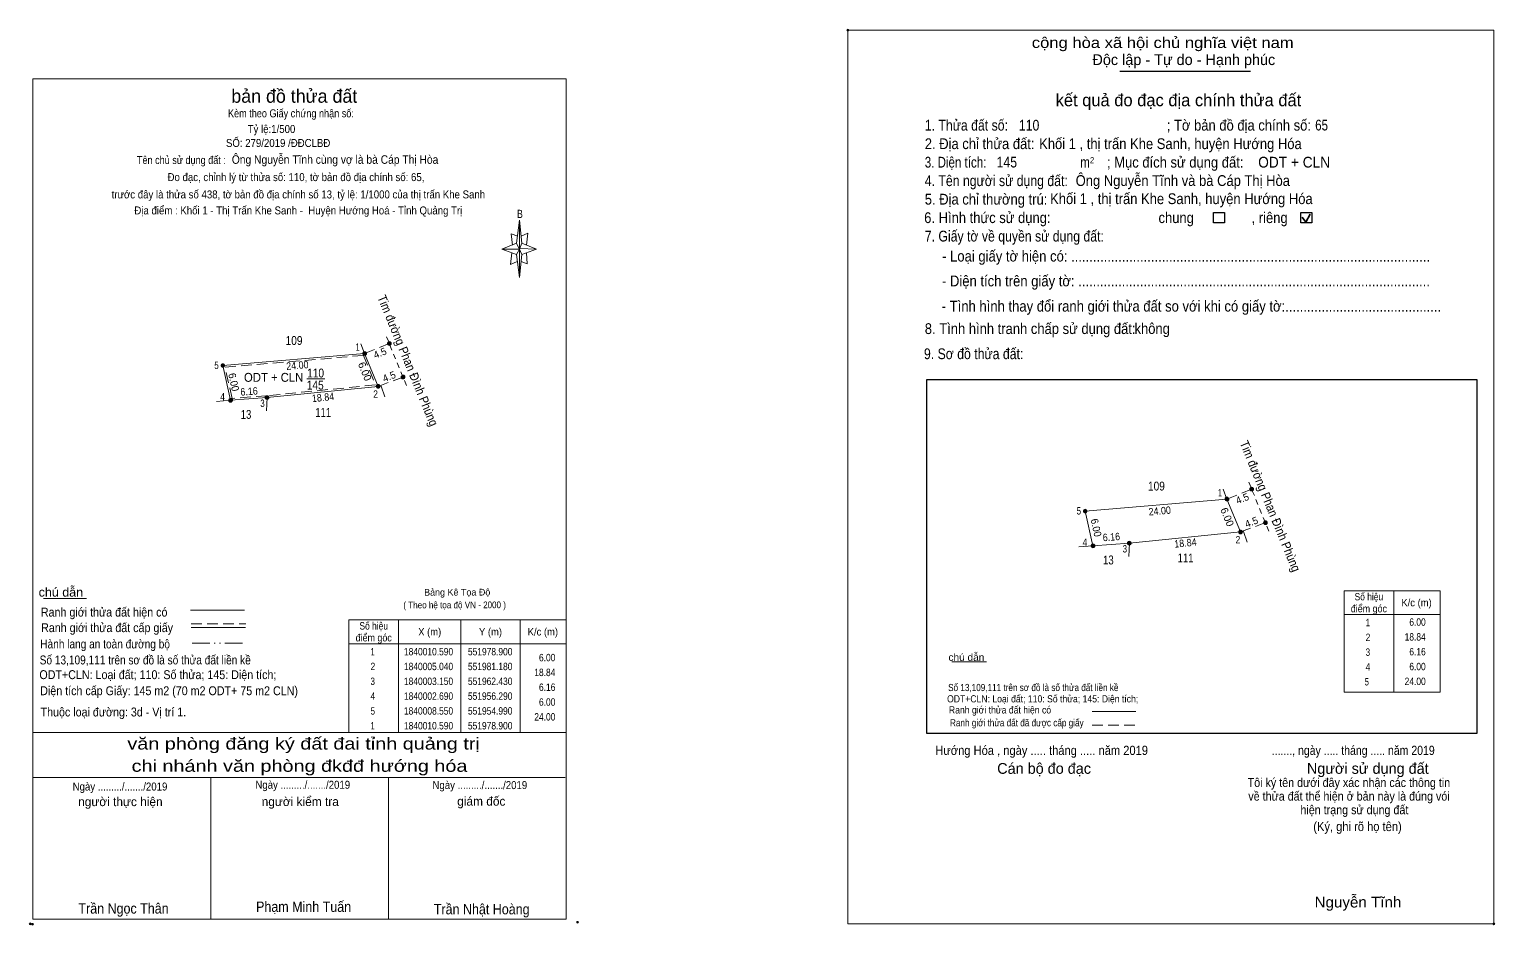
# Model space of a CAD drawing. Header units: metres. Extents: x 551477 to 552170, y 1839913 to 1840065.
# Drawn here: x 551922.3 to 552169.6, y 1839914.1 to 1840065.3 of the extents above; entities that cross this region are included whole.
import ezdxf
from ezdxf.enums import TextEntityAlignment as Align

# ---------------------------------------------------------------- set-up
doc = ezdxf.new("R2010")
doc.units = ezdxf.units.M
doc.header["$LTSCALE"] = 0.6
doc.header["$PDMODE"] = 32
doc.header["$PDSIZE"] = 0.3
for name, pattern in [('DASH_DOUBLE_DOT', [9.2, 5, -1.2, 0.3, -1.2, 0.3, -1.2]), ('MEDIUM_DASHED', [4.5, 3, -1.5]), ('SHORT_DASHED', [2.7, 1.5, -1.2])]:
    doc.linetypes.add(name, pattern=pattern)
for name, color, linetype, lineweight in [('10', 7, 'Continuous', 13), ('2', 7, 'SHORT_DASHED', 13), ('5', 7, 'Continuous', 13), ('55', 7, 'Continuous', 13), ('63', 7, 'Continuous', 13)]:
    doc.layers.add(name, color=color, linetype=linetype, lineweight=lineweight)
doc.layers.add('34', color=7, linetype='Continuous')

msp = doc.modelspace()

# ---------------------------------------------------------------- hatches: boundary and pattern name
at = {"layer": '63'}
for points in [[(551979.2178, 1840010.59, 1), (551978.5822, 1840010.59, 1)], [(551983.3878, 1840012.27, 1), (551982.7522, 1840012.27, 1)], [(551955.3078, 1840008.55, 1), (551954.6722, 1840008.55, 1)], [(551985.7078, 1840006.61, 1), (551985.0722, 1840006.61, 1)], [(551962.7478, 1840003.15, 1), (551962.1122, 1840003.15, 1)], [(551981.4978, 1840005.04, 1), (551980.8622, 1840005.04, 1)], [(551956.6078, 1840002.69, 1), (551955.9722, 1840002.69, 1)], [(552124.7378, 1839986.03, 1), (552124.1022, 1839986.03, 1)], [(552128.9078, 1839987.71, 1), (552128.2722, 1839987.71, 1)], [(552100.8278, 1839983.99, 1), (552100.1922, 1839983.99, 1)], [(552131.2278, 1839982.05, 1), (552130.5922, 1839982.05, 1)], [(552102.1278, 1839978.13, 1), (552101.4922, 1839978.13, 1)], [(552108.2678, 1839978.59, 1), (552107.6322, 1839978.59, 1)], [(552127.0178, 1839980.48, 1), (552126.3822, 1839980.48, 1)]]:
    msp.add_hatch(color=256, dxfattribs=at).paths.add_polyline_path(points)

# ---------------------------------------------------------------- linework, layer by layer
at = {"layer": '10', "lineweight": 25}
for p, q in [((552106.35, 1840058.22), (552128.4, 1840058.22)), ((552073.8, 1840006.22), (552166.61, 1840006.22)), ((552166.61, 1840006.22), (552166.61, 1839946.48))]:
    msp.add_line(p, q, dxfattribs=at)
at = {"layer": '10', "lineweight": 35}
for p, q in [((552137.1, 1840033.57), (552137.72, 1840032.77)), ((552137.72, 1840032.77), (552138.47, 1840034.12))]:
    msp.add_line(p, q, dxfattribs=at)
at = {"layer": '10', "linetype": 'SHORT_DASHED'}
for p, q in [((551985.98, 1840005.17), (551982.6, 1840013.42)), ((552131.5, 1839980.61), (552128.12, 1839988.86))]:
    msp.add_line(p, q, dxfattribs=at)
at = {"layer": '10'}
for p, q in [((551978.9, 1840010.59), (551954.99, 1840008.55)), ((551978.24, 1840012.24), (551978.9, 1840010.59)), ((551981.18, 1840005.04), (551978.9, 1840010.59)), ((551954.99, 1840008.55), (551956.29, 1840002.69)), ((551969.17, 1840006.29), (551972.2, 1840006.29)), ((551956.29, 1840002.69), (551962.43, 1840003.15)), ((551962.36, 1840000.9), (551962.43, 1840003.15)), ((551981.18, 1840005.04), (551962.43, 1840003.15)), ((551953.9, 1840002.51), (551956.29, 1840002.69)), ((552124.42, 1839986.03), (552100.51, 1839983.99)), ((552123.76, 1839987.68), (552124.42, 1839986.03)), ((552126.7, 1839980.48), (552124.42, 1839986.03)), ((552100.51, 1839983.99), (552101.81, 1839978.13)), ((552101.81, 1839978.13), (552107.95, 1839978.59)), ((552107.88, 1839976.34), (552107.95, 1839978.59)), ((552126.7, 1839980.48), (552107.95, 1839978.59)), ((552099.42, 1839977.95), (552101.81, 1839978.13)), ((551924.74, 1839969.26), (551931.98, 1839969.26)), ((552152.57, 1839970.56), (552152.57, 1839953.47)), ((551949.52, 1839967.29), (551958.66, 1839967.29)), ((551949.66, 1839964.37), (551958.8, 1839964.37)), ((552078.01, 1839958.57), (552083.86, 1839958.57)), ((552101.67, 1839950.17), (552109.05, 1839950.17)), ((551922.94, 1839946.63), (552012.94, 1839946.63)), ((551922.94, 1839939.03), (552012.74, 1839939.03)), ((551922.94, 1839939.03), (552012.74, 1839939.03)), ((551922.94, 1839939.03), (552012.74, 1839939.03)), ((551952.94, 1839915.13), (551952.94, 1839939.03)), ((551982.94, 1839915.13), (551982.94, 1839939.03))]:
    msp.add_line(p, q, dxfattribs=at)
at = {"layer": '10', "linetype": 'MEDIUM_DASHED'}
for p, q in [((551978.9, 1840010.59), (551983.07, 1840012.27)), ((551981.18, 1840005.04), (551985.39, 1840006.61)), ((552124.42, 1839986.03), (552128.59, 1839987.71)), ((552126.7, 1839980.48), (552130.91, 1839982.05)), ((551949.66, 1839964.99), (551958.86, 1839964.99)), ((552101.66, 1839947.9), (552109.1, 1839947.9))]:
    msp.add_line(p, q, dxfattribs=at)
at = {"layer": '10', "linetype": 'DASH_DOUBLE_DOT'}
msp.add_line((551949.79, 1839961.73), (551958.99, 1839961.73), dxfattribs=at)
at = {"layer": '10'}
msp.add_lwpolyline([(552060.43, 1840065.13), (552169.45, 1840065.13), (552169.45, 1839914.35), (552060.43, 1839914.35)], close=True, dxfattribs=at)
at = {"layer": '10', "lineweight": 25}
for points in [[(552122.13, 1840034.38), (552124, 1840034.38), (552124, 1840032.63), (552122.13, 1840032.63)], [(552136.86, 1840034.38), (552138.73, 1840034.38), (552138.73, 1840032.63), (552136.86, 1840032.63)]]:
    msp.add_lwpolyline(points, close=True, dxfattribs=at)
at = {"layer": '10', "linetype": 'MEDIUM_DASHED'}
msp.add_lwpolyline([(551978.71, 1840010.27), (551980.75, 1840005.3), (551962.4, 1840003.45), (551956.53, 1840003.01), (551955.36, 1840008.28)], close=True, dxfattribs=at)
at = {"layer": '10', "lineweight": 25}
msp.add_lwpolyline([(552166.61, 1839946.48), (552073.8, 1839946.48), (552073.8, 1840006.22)], dxfattribs=at)
at = {"layer": '10'}
for points in [[(551981.18, 1840005.04), (551981.7, 1840005.09), (551982.29, 1840003.3)], [(552126.7, 1839980.48), (552127.22, 1839980.53), (552127.81, 1839978.74)], [(552152.57, 1839953.47), (552144.2, 1839953.47), (552144.2, 1839970.56), (552152.57, 1839970.56)], [(552152.57, 1839970.56), (552160.39, 1839970.56), (552160.39, 1839953.47), (552152.57, 1839953.47)], [(552144.17, 1839966.56), (552152.57, 1839966.56), (552160.37, 1839966.56)], [(552012.94, 1839915.13), (551922.94, 1839915.13), (551922.94, 1839939.03)]]:
    msp.add_lwpolyline(points, dxfattribs=at)
for p in [(552060.43, 1840065.13), (551922.47, 1839914.36), (551922.87, 1839914.29), (552014.84, 1839914.63), (552169.45, 1839914.35)]:
    msp.add_point(p, dxfattribs=at)
at = {"layer": '5'}
for p, q in [((552004.53, 1840029.19), (552005.03, 1840033.09)), ((552004.53, 1840027.29), (552002.03, 1840028.19)), ((552005.43, 1840029.19), (552007.93, 1840028.19)), ((552005.43, 1840027.29), (552005.03, 1840023.39)), ((552006.33, 1840025.69), (552005.33, 1840026.09)), ((552006.23, 1840027.59), (552006.33, 1840025.69))]:
    msp.add_line(p, q, dxfattribs=at)
for points in [[(551922.94, 1840056.93), (552012.94, 1840056.93), (552012.94, 1839915.13), (551922.94, 1839915.13)], [(552005.03, 1840033.09), (552005.43, 1840029.19), (552005.03, 1840028.19)], [(552005.03, 1840028.19), (552002.03, 1840028.19), (552004.53, 1840029.19), (552005.43, 1840027.29), (552007.93, 1840028.19), (552005.03, 1840028.29)], [(552005.03, 1840028.19), (552005.03, 1840023.39), (552004.53, 1840027.29)]]:
    msp.add_lwpolyline(points, close=True, dxfattribs=at)
for points in [[(552004.73, 1840030.39), (552003.63, 1840030.79), (552003.83, 1840028.89)], [(552005.33, 1840030.39), (552006.43, 1840030.89), (552006.23, 1840028.89)], [(552005.03, 1840028.19), (552004.53, 1840029.19), (552002.03, 1840028.19)], [(552005.03, 1840028.19), (552005.43, 1840027.29), (552007.93, 1840028.19)], [(552003.73, 1840027.59), (552003.53, 1840025.59), (552004.63, 1840026.09)]]:
    msp.add_lwpolyline(points, dxfattribs=at)
at = {"layer": '63'}
for p, q in [((551984.64, 1839965.63), (551984.64, 1839946.63)), ((551995.14, 1839965.63), (551995.14, 1839946.63)), ((552005.14, 1839965.63), (552005.14, 1839946.63)), ((551976.24, 1839961.63), (552012.94, 1839961.63))]:
    msp.add_line(p, q, dxfattribs=at)
msp.add_lwpolyline([(551976.24, 1839965.63), (552012.94, 1839965.63), (552012.94, 1839946.63), (551976.24, 1839946.63)], close=True, dxfattribs=at)
for centre in [(551978.9, 1840010.59), (551983.07, 1840012.27), (551954.99, 1840008.55), (551985.39, 1840006.61), (551962.43, 1840003.15), (551981.18, 1840005.04), (551956.29, 1840002.69), (552124.42, 1839986.03), (552128.59, 1839987.71), (552100.51, 1839983.99), (552130.91, 1839982.05), (552101.81, 1839978.13), (552107.95, 1839978.59), (552126.7, 1839980.48)]:
    msp.add_circle(centre, 0.3178, dxfattribs=at)

# ---------------------------------------------------------------- texts
at = {"layer": '10'}
for s, height, width, p in [('cộng hòa xã hội chủ nghĩa việt nam', 1.82, 1.15, (552091.49, 1840062.13)), ('1. Thửa đất số:', 1.82, 0.85, (552073.43, 1840048.19)), ('; Tờ bản đồ địa chính số:', 1.82, 0.9, (552114.27, 1840048.19)), ('65', 1.82, 0.8, (552139.31, 1840048.21)), ('110', 1.82, 0.85, (552089.31, 1840048.19)), ('2. Địa chỉ thửa đất:', 1.82, 0.9, (552073.43, 1840045.07)), ('Khối 1 , thị trấn Khe Sanh, huyện Hướng Hóa', 1.82, 0.9, (552092.73, 1840045.07)), ('3. Diện tích:', 1.82, 0.8, (552073.43, 1840041.95)), ('145', 1.82, 0.85, (552085.55, 1840041.97)), ('m', 1.82, 0.8, (552099.67, 1840041.95)), ('2', 1.04, 0.8, (552101.31, 1840042.69)), ('; Mục đích sử dụng đất:', 1.82, 0.9, (552104.18, 1840041.95)), ('ODT + CLN', 1.82, 0.95, (552129.69, 1840041.95)), ('4. Tên người sử dụng đất:', 1.82, 0.85, (552073.43, 1840038.83)), ('Ông Nguyễn Tĩnh và bà Cáp Thị Hòa', 1.82, 0.9, (552098.89, 1840038.85)), ('5. Địa chỉ thường trú:', 1.82, 0.9, (552073.43, 1840035.71)), ('Khối 1 , thị trấn Khe Sanh, huyện Hướng Hóa', 1.82, 0.9, (552094.58, 1840035.79)), ('6. Hình thức sử dụng:', 1.82, 0.9, (552073.33, 1840032.59)), ('chung                , riêng', 1.82, 0.9, (552112.87, 1840032.59)), ('7. Giấy tờ về quyền sử dụng đất:', 1.82, 0.85, (552073.43, 1840029.48)), ('     - Loại giấy tờ hiện có: ...................................................................................................', 1.83, 0.9, (552073.29, 1840026.1)), ('- Diện tích trên giấy tờ: .................................................................................................', 1.83, 0.9, (552076.33, 1840021.91)), ('     - Tình hình thay đổi ranh giới thửa đất so với khi có giấy tờ:...........................................', 1.83, 0.9, (552073.23, 1840017.66)), ('8. Tình hình tranh chấp sử dụng đất: ', 1.82, 0.9, (552073.43, 1840013.87)), ('không', 1.82, 0.9, (552108.82, 1840013.89)), ('9. Sơ đồ thửa đất:', 1.82, 0.85, (552073.29, 1840009.63)), ('chú dẫn', 1.5, 1.05, (551923.9, 1839969.57)), ('Ranh giới thửa đất hiện có ', 1.5, 0.9, (551924.27, 1839966.2)), ('Ranh giới thửa đất cấp giấy', 1.5, 0.9, (551924.31, 1839963.58)), ('Hành lang an toàn đường bộ', 1.5, 0.85, (551924.17, 1839960.83)), ('Số 13,109,111 trên sơ đồ là số thửa đất liền kề', 1.5, 0.85, (551924.07, 1839958.13)), ('chú dẫn', 1.211, 1.05, (552077.43, 1839958.73)), ('ODT+CLN: Loại đất; 110: Số thửa; 145: Diện tích;', 1.5, 0.9, (551924.02, 1839955.65)), ('Diện tích cấp Giấy: 145 m2 (70 m2 ODT+ 75 m2 CLN)', 1.5, 0.9, (551924.16, 1839952.94)), ('Số 13,109,111 trên sơ đồ là số thửa đất liền kề', 1.21, 0.85, (552077.37, 1839953.63)), ('ODT+CLN: Loại đất; 110: Số thửa; 145: Diện tích;', 1.21, 0.9, (552077.19, 1839951.72)), ('Ranh giới thửa đất hiện có ', 1.211, 0.9, (552077.5, 1839949.85)), ('Thuộc loại đường: 3d - Vị trí 1.', 1.5, 0.9, (551924.22, 1839949.35)), ('Ranh giới thửa đất đã được cấp giấy', 1.211, 0.85, (552077.69, 1839947.68)), ('Hướng Hóa , ngày ..... tháng ..... năm 2019', 1.56, 0.9, (552075.21, 1839942.85)), ('......., ngày ..... tháng ..... năm 2019', 1.56, 0.85, (552131.98, 1839942.85)), ('(Ký, ghi rõ họ tên)', 1.56, 0.9, (552138.99, 1839930.01)), ('Nguyễn Tĩnh', 1.82, 1.05, (552139.21, 1839917.12))]:
    msp.add_text(s, height=height, dxfattribs=dict(at, width=width)).set_placement(p)
for s, p in [('Độc lập - Tự do - Hạnh phúc', (552101.72, 1840059.25)), ('Cán bộ đo đạc', (552085.65, 1839939.67)), ('Người sử dụng đất', (552137.91, 1839939.67))]:
    msp.add_text(s, height=1.82, dxfattribs=at).set_placement(p)
for s, height, p in [('kết quả đo đạc địa chính thửa đất', 2.08, (552116.235, 1840052.3)), ('người thực hiện', 1.5, (551937.69, 1839934.22)), ('người kiểm tra', 1.5, (551968.045, 1839934.24)), ('giám đốc', 1.5, (551998.595, 1839934.3)), ('.', 0.52, (552169.4057, 1839914.05))]:
    msp.add_text(s, height=height, dxfattribs=at).set_placement(p, align=Align.CENTER)
for s, height, rotation, width, p in [('Tim đường Phan Đình Phùng', 1.5, 292.279, 0.9, (551985.5114, 1840009.1093)), ('24.00', 1.25, 4.877, 0.9, (551967.6069, 1840007.9684)), ('6.00', 1.25, 282.508, 0.95, (551956.2138, 1840005.6254)), ('6.16', 1.25, 4.285, 0.9, (551959.4433, 1840003.5681)), ('18.84', 1.25, 5.756, 0.9, (551971.9473, 1840002.5582)), ('Tim đường Phan Đình Phùng', 1.5, 292.279, 0.9, (552131.0314, 1839984.5493)), ('24.00', 1.25, 4.877, 0.9, (552113.1269, 1839983.4084)), ('6.00', 1.25, 282.508, 0.95, (552101.7338, 1839981.0653)), ('6.16', 1.25, 4.285, 0.9, (552104.9633, 1839979.0081)), ('18.84', 1.25, 5.756, 0.9, (552117.4673, 1839977.9982))]:
    msp.add_text(s, height=height, rotation=rotation, dxfattribs=dict(at, width=width)).set_placement(p, align=Align.CENTER)
for s, height, width, p in [('109', 1.5, 0.85, (551966.995, 1840012.03)), ('110', 1.5, 0.85, (551970.635, 1840006.54)), ('ODT + CLN', 1.5, 0.95, (551963.55, 1840005.81)), ('145', 1.5, 0.85, (551970.575, 1840004.51)), ('13', 1.5, 0.8, (551958.89, 1839999.56)), ('111', 1.5, 0.8, (551971.92, 1839999.9)), ('109', 1.5, 0.85, (552112.515, 1839987.47)), ('13', 1.5, 0.8, (552104.41, 1839975)), ('111', 1.5, 0.8, (552117.44, 1839975.34)), ('Số hiệu', 1.25, 0.85, (552148.37, 1839968.93)), ('K/c (m)', 1.25, 0.95, (552156.415, 1839967.93)), ('điểm góc', 1.25, 0.9, (552148.37, 1839966.93)), (' 1', 1.25, 0.75, (552148.02, 1839964.58)), (' 2', 1.25, 0.85, (552148.025, 1839962.08)), (' 3', 1.25, 0.8, (552148.015, 1839959.58)), (' 4', 1.25, 0.85, (552148.02, 1839957.08)), ('5', 1.25, 0.75, (552148.02, 1839954.58)), ('văn phòng đăng ký đất đai tỉnh quảng trị', 2, 1.25, (551968.605, 1839943.77)), ('chi nhánh văn phòng đkđđ hướng hóa', 2, 1.25, (551967.915, 1839940.01)), ('Tôi ký tên dưới đây xác nhận các thông tin', 1.503, 0.9, (552145, 1839937.45)), ('Ngày ........./......./2019', 1.35, 0.9, (551937.625, 1839936.85)), ('Ngày ........./......./2019', 1.35, 0.9, (551968.465, 1839937.15)), ('Ngày ........./......./2019', 1.35, 0.9, (551998.345, 1839937.1)), ('về thửa đất thể hiện ở bản này là đúng vói', 1.503, 0.9, (552145.015, 1839935.15)), ('hiện trạng sử dụng đất', 1.503, 0.9, (552145.925, 1839932.85)), ('Trần Ngọc Thân', 1.75, 0.9, (551938.22, 1839916.09)), ('Phạm Minh Tuấn', 1.75, 0.9, (551968.605, 1839916.38)), ('Trần Nhật Hoàng', 1.75, 0.9, (551998.66, 1839915.96))]:
    msp.add_text(s, height=height, dxfattribs=dict(at, width=width)).set_placement(p, align=Align.CENTER)
for s, width, p in [(' 1', 0.75, (551978.08, 1840011.05)), (' 5', 0.8, (551954.28, 1840007.98)), (' 4', 0.85, (551955.33, 1840002.66)), (' 2', 0.85, (551981.15, 1840003.11)), (' 3', 0.8, (551962.04, 1840001.57)), (' 1', 0.75, (552123.6, 1839986.49)), (' 5', 0.8, (552099.8, 1839983.42)), (' 4', 0.85, (552100.85, 1839978.1)), (' 2', 0.85, (552126.67, 1839978.55)), (' 3', 0.8, (552107.56, 1839977.01))]:
    msp.add_text(s, height=1.25, dxfattribs=dict(at, width=width)).set_placement(p, align=Align.RIGHT)
for s, height, rotation, p in [('4.5', 1.2, 21.943, (551981.7158, 1840010.1074)), ('6.00', 1.25, 292.333, (551978.3616, 1840007.3225)), ('4.5', 1.2, 21.943, (551983.2558, 1840006.1374)), ('4.5', 1.2, 21.943, (552127.2358, 1839985.5474)), ('6.00', 1.25, 292.333, (552123.8816, 1839982.7625)), ('4.5', 1.2, 21.943, (552128.7758, 1839981.5774))]:
    msp.add_text(s, height=height, rotation=rotation, dxfattribs=at).set_placement(p, align=Align.CENTER)
at = {"layer": '2', "width": 0.9}
msp.add_text('Tỷ lệ:1/500', height=1.35, dxfattribs=at).set_placement((551963.19, 1840047.79), align=Align.CENTER)
at = {"layer": '34', "width": 0.9}
msp.add_text('Ông Nguyễn Tĩnh cùng vợ là bà Cáp Thị Hòa', height=1.44, dxfattribs=at).set_placement((551956.49, 1840042.59))
at = {"layer": '5'}
msp.add_text('bản đồ thửa đất', height=2.25, dxfattribs=at).set_placement((551967.035, 1840052.89), align=Align.CENTER)
for s, height, width, p in [('Kèm theo Giấy chứng nhận số: ', 1.35, 0.85, (551966.685, 1840050.43)), ('SỐ: 279/2019 /ĐĐCLBĐ', 1.35, 0.9, (551964.31, 1840045.43)), ('Tên chủ sử dụng đất :', 1.35, 0.85, (551947.985, 1840042.55)), ('Đo đạc, chỉnh lý từ thửa số: 110, tờ bản đồ địa chính số: 65, ', 1.35, 0.9, (551967.545, 1840039.67)), ('trước đây là thửa số 438, tờ bản đồ địa chính số 13, tỷ lệ: 1/1000 của thị trấn Khe Sanh', 1.35, 0.9, (551967.725, 1840036.75)), ('Địa điểm : Khối 1 - Thị Trấn Khe Sanh -  Huyện Hướng Hoá - Tỉnh Quảng Trị ', 1.35, 0.9, (551967.945, 1840034.05)), ('B', 1.378, 0.8, (552005.11, 1840033.45))]:
    msp.add_text(s, height=height, dxfattribs=dict(at, width=width)).set_placement(p, align=Align.CENTER)
at = {"layer": '55'}
msp.add_text('Bảng Kê Tọa Độ', height=1.13, rotation=0.127, dxfattribs=at).set_placement((551994.5288, 1839969.7433), align=Align.CENTER)
at = {"layer": '55', "width": 0.9}
msp.add_text('( Theo hệ tọa độ VN - 2000 )', height=1.13, rotation=0.127, dxfattribs=at).set_placement((551994.0988, 1839967.5989), align=Align.CENTER)
at = {"layer": '63'}
for s, width, p in [('Số hiệu', 0.85, (551980.44, 1839964.01)), ('X (m)', 0.95, (551989.89, 1839963.01)), ('Y (m)', 0.95, (552000.145, 1839963.01)), ('K/c (m)', 0.95, (552008.985, 1839963.01)), ('điểm góc', 0.9, (551980.44, 1839962.01)), (' 1', 0.75, (551980.09, 1839959.66)), ('1840010.590', 0.85, (551989.69, 1839959.66)), ('551978.900', 0.85, (552000.09, 1839959.66)), (' 2', 0.85, (551980.095, 1839957.16)), ('1840005.040', 0.85, (551989.69, 1839957.16)), ('551981.180', 0.85, (552000.09, 1839957.16)), (' 3', 0.8, (551980.085, 1839954.66)), ('1840003.150', 0.85, (551989.69, 1839954.66)), ('551962.430', 0.85, (552000.09, 1839954.66)), (' 4', 0.85, (551980.09, 1839952.16)), ('1840002.690', 0.85, (551989.69, 1839952.16)), ('551956.290', 0.85, (552000.09, 1839952.16)), (' 5', 0.8, (551980.095, 1839949.66)), ('1840008.550', 0.85, (551989.69, 1839949.66)), ('551954.990', 0.85, (552000.09, 1839949.66)), (' 1', 0.75, (551980.09, 1839947.16)), ('1840010.590', 0.85, (551989.69, 1839947.16)), ('551978.900', 0.85, (552000.09, 1839947.16))]:
    msp.add_text(s, height=1.25, dxfattribs=dict(at, width=width)).set_placement(p, align=Align.CENTER)
at = {"layer": '63', "width": 0.85}
for s, p in [('6.00', (552157.96, 1839964.65)), ('18.84', (552157.96, 1839962.15)), ('6.00', (552011.09, 1839958.66)), ('6.16', (552157.96, 1839959.65)), ('18.84', (552011.09, 1839956.16)), ('6.00', (552157.96, 1839957.15)), ('6.16', (552011.09, 1839953.66)), ('24.00', (552157.96, 1839954.65)), ('6.00', (552011.09, 1839951.16)), ('24.00', (552011.09, 1839948.66))]:
    msp.add_text(s, height=1.25, dxfattribs=at).set_placement(p, align=Align.RIGHT)

doc.saveas('drawing.dxf')
